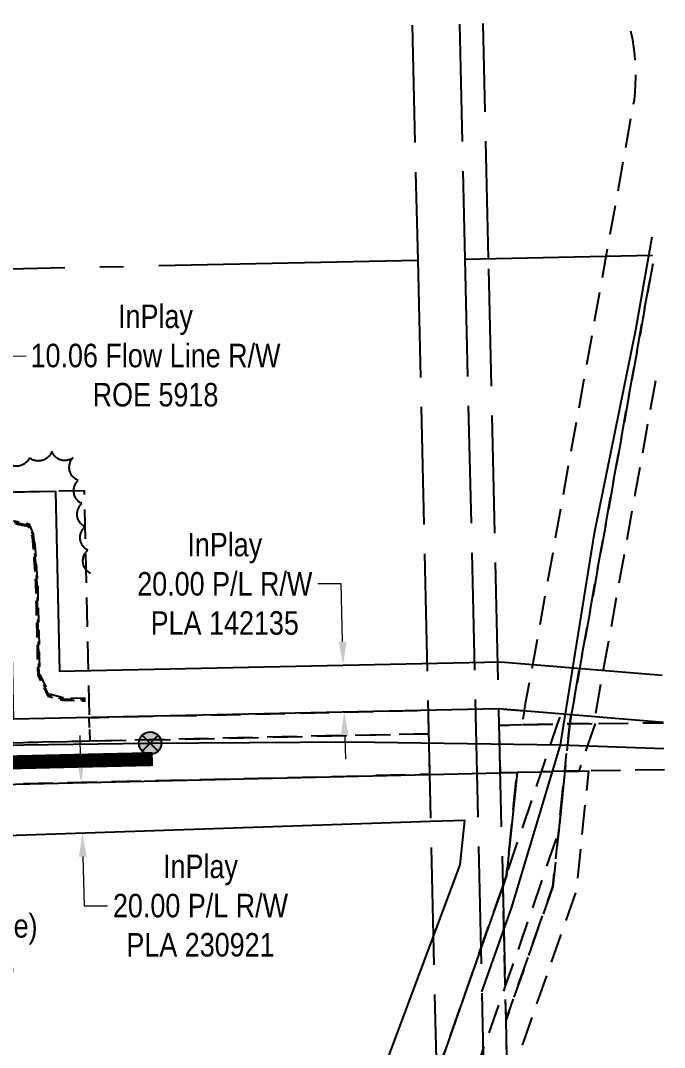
# Model space of a CAD drawing. Extents: x 605914 to 610440, y 5880595 to 5885290.
# Drawn here: x 609169.1 to 609443, y 5884067.9 to 5884504.8 of the extents above; entities that cross this region are included whole.
import ezdxf

# ---------------------------------------------------------------- set-up
doc = ezdxf.new("R2010")
doc.units = 0
doc.header["$LTSCALE"] = 5
doc.header["$PDMODE"] = 34
doc.header["$PDSIZE"] = 0.03
for name, pattern in [('0', [1, 1, 0]), ('foc-ACCESSROAD', [3.75, 2.5, -1.25]), ('foc-FLOWLINE', [3.75, 2.5, -1.25]), ('foc-QUARTERLINE', [33, 25, -3, 2, -3]), ('foc-UNSURVEYED', [12.5, 10, -2.5]), ('POWERLINE5', [7.8, 2.4, -0.6, 0.6, -0.6, 0.6, -0.6, 2.4]), ('UG_PIPE', [1.875, 1.25, -0.625])]:
    doc.linetypes.add(name, pattern=pattern)
doc.layers.get('Defpoints').update_dxf_attribs({"color": 9})
for name, color, linetype in [('AS-PIPE-UG', 44, 'UG_PIPE'), ('AS-POWER', 104, 'foc-POWER'), ('AS-POWER-EXISTING', 72, 'POWERLINE5'), ('AS-ROADS', 254, 'Continuous'), ('F-AR', 190, 'foc-ACCESSROAD'), ('F-EZE', 190, 'foc-FLOWLINE'), ('F-RW', 190, 'Continuous'), ('F-WS', 190, 'foc-ACCESSROAD'), ('L-QSEC', 8, 'foc-QUARTERLINE'), ('L-USEC', 7, 'foc-UNSURVEYED'), ('T-BUSH', 110, '0')]:
    doc.layers.add(name, color=color, linetype=linetype)
for name, color, linetype, lineweight in [('F-FLOWLINE-T', 190, 'Continuous', 9), ('F-RW-T', 190, 'Continuous', 9), ('F-WS-T', 190, 'Continuous', 9)]:
    doc.layers.add(name, color=color, linetype=linetype, lineweight=lineweight)
doc.styles.add('175L', font='ARIALN.TTF', dxfattribs={"height": 20})
doc.styles.add('80CG', font='ARIALN.TTF', dxfattribs={"height": 10})
doc.styles.add('foc-LtypeFont', font='ARIALN.TTF', dxfattribs={"height": 7.35})
doc.linetypes.add('foc-POWER', pattern='A,6,-1,["P",foc-LtypeFont,S=0.2,R=0,X=-0.625,Y=-0.75],-1.24,4', length=12.24)
doc.dimstyles.new('Compass 5 000', dxfattribs={"dimscale": 5, "dimtxt": 9, "dimasz": 2, "dimexe": 0.2, "dimexo": 0.0625, "dimgap": 0.5, "dimtad": 0, "dimtih": 1, "dimtoh": 1, "dimzin": 0, "dimdsep": 46, "dimtxsty": '80CG', "dimcen": 0.1, "dimse1": 1, "dimse2": 1, "dimclrd": 256, "dimclrt": 256, "dimaunit": 1, "dimadec": 4, "dimazin": 0, "dimtfac": 0.06, "dimtofl": 0, "dimtmove": 0, "dimatfit": 1, "dimfxl": 0.2, "dimtolj": 1, "dimtzin": 0, "dimlwd": -1, "dimarcsym": 0})

# ---------------------------------------------------------------- blocks, each defined once
blk = doc.blocks.new('*D429')
at = {"layer": 'Defpoints', "color": 0, "transparency": 16777216}
for p in [(609282.02, 5884229.99), (609306.32, 5884230.56), (609282.49, 5884209.98)]:
    blk.add_point(p, dxfattribs=at)
at = {"layer": 'F-RW-T', "transparency": 16777216}
for p, q in [((609305.51, 5884265.08), (609295.51, 5884265.08)), ((609306.08, 5884240.55), (609305.51, 5884265.08)), ((609307.02, 5884200.55), (609307.26, 5884190.56))]:
    blk.add_line(p, q, dxfattribs=at)
for points in [[(609307.75, 5884240.59), (609304.42, 5884240.52), (609306.32, 5884230.56)], [(609308.69, 5884200.59), (609305.36, 5884200.51), (609306.79, 5884210.55)]]:
    blk.add_solid(points, dxfattribs=at)
at = {"layer": 'F-RW-T', "transparency": 16777216, "insert": (609255.97, 5884265.08), "char_height": 10, "attachment_point": 5, "style": '80CG'}
blk.add_mtext('\\A1;InPlay\\P20.00 P/L R/W\\PPLA 142135', dxfattribs=at)
blk = doc.blocks.new('*D430')
at = {"layer": 'Defpoints', "color": 0, "transparency": 16777216}
for p in [(609244.03, 5884181.74), (609195.37, 5884159.06), (609244.53, 5884160.22)]:
    blk.add_point(p, dxfattribs=at)
at = {"layer": 'F-RW-T', "transparency": 16777216}
for p, q in [((609194.63, 5884190.58), (609194.39, 5884200.58)), ((609195.61, 5884149.06), (609196.1, 5884128.17)), ((609196.1, 5884128.17), (609206.1, 5884128.17))]:
    blk.add_line(p, q, dxfattribs=at)
for points in [[(609196.3, 5884190.62), (609192.96, 5884190.54), (609194.86, 5884180.58)], [(609197.27, 5884149.1), (609193.94, 5884149.02), (609195.37, 5884159.06)]]:
    blk.add_solid(points, dxfattribs=at)
at = {"layer": 'F-RW-T', "transparency": 16777216, "insert": (609245.64, 5884128.17), "char_height": 10, "attachment_point": 5, "style": '80CG'}
blk.add_mtext('\\A1;InPlay\\P20.00 P/L R/W\\PPLA 230921', dxfattribs=at)
blk = doc.blocks.new('*D432')
at = {"layer": 'Defpoints', "color": 0, "transparency": 16777216}
for p in [(609141.09, 5884376.92), (609151.15, 5884377.15), (609151.51, 5884361.74)]:
    blk.add_point(p, dxfattribs=at)
at = {"layer": 'F-FLOWLINE-T', "transparency": 16777216}
for p, q in [((609131.45, 5884361.26), (609121.45, 5884361.03)), ((609161.51, 5884361.97), (609171.51, 5884362.21))]:
    blk.add_line(p, q, dxfattribs=at)
for points in [[(609131.41, 5884362.93), (609131.49, 5884359.6), (609141.45, 5884361.5)], [(609161.47, 5884363.64), (609161.55, 5884360.3), (609151.51, 5884361.74)]]:
    blk.add_solid(points, dxfattribs=at)
at = {"layer": 'F-FLOWLINE-T', "transparency": 16777216, "insert": (609226.51, 5884362.21), "char_height": 10, "attachment_point": 5, "style": '80CG'}
blk.add_mtext('\\A1;InPlay\\P10.06 Flow Line R/W\\PROE 5918', dxfattribs=at)
blk = doc.blocks.new('POWERPOLE')
h = blk.add_hatch(color=255)
edge = h.paths.add_edge_path()
edge.add_arc((0, 0), 0.96, 0, 360)
at = {"linetype": 'Continuous'}
for p, q in [((0.679, -0.679), (-0.679, 0.679)), ((-0.679, -0.679), (0.679, 0.679))]:
    blk.add_line(p, q, dxfattribs=at)
blk.add_circle((0, 0), 0.96, dxfattribs=at)

msp = doc.modelspace()

# ---------------------------------------------------------------- linework, layer by layer
at = {"layer": 'AS-PIPE-UG', "flags": 128}
for points in [[(609196.733, 5884216.329), (609187.228, 5884216.657), (609181.384, 5884218.22), (609177.419, 5884226.581), (609177.191, 5884233.483), (609177.038, 5884243.801), (609176.692, 5884255.161), (609176.507, 5884265.328), (609175.76, 5884275.657), (609175.06, 5884285.362), (609172.944, 5884290.543), (609166.507, 5884291.821), (609156.047, 5884291.343), (609146.386, 5884290.909), (609135.989, 5884290.321), (609126.549, 5884289.581), (609116.929, 5884288.91), (609108.633, 5884288.067), (609107.463, 5884279.711)], [(609108.012, 5884279.788), (609108.684, 5884287.57), (609116.972, 5884288.412), (609126.586, 5884289.083), (609136.023, 5884289.822), (609146.411, 5884290.41), (609156.069, 5884290.844), (609166.469, 5884291.319), (609172.583, 5884290.105), (609174.567, 5884285.247), (609175.261, 5884275.621), (609176.008, 5884265.305), (609176.192, 5884255.149), (609176.538, 5884243.79), (609176.691, 5884233.471), (609176.923, 5884226.461), (609181.031, 5884217.797), (609187.154, 5884216.159), (609196.716, 5884215.829)], [(609108.572, 5884279.84), (609108.734, 5884287.073), (609117.014, 5884287.914), (609126.623, 5884288.584), (609136.056, 5884289.324), (609146.437, 5884289.911), (609156.092, 5884290.344), (609166.431, 5884290.817), (609172.222, 5884289.667), (609174.074, 5884285.131), (609174.763, 5884275.585), (609175.508, 5884265.283), (609175.693, 5884255.137), (609176.039, 5884243.778), (609176.192, 5884233.459), (609176.427, 5884226.34), (609180.679, 5884217.374), (609187.08, 5884215.662), (609196.699, 5884215.33)]]:
    msp.add_lwpolyline(points, dxfattribs=at)
at = {"layer": 'AS-POWER', "flags": 128}
for points in [[(609365.32, 5884091.557), (609378.056, 5884127.554), (609398.837, 5884196.685), (609413.217, 5884286.695), (609430.901, 5884373.149), (609437.8, 5884412.718)], [(608733.025, 5884189.811), (608838.621, 5884190.29), (608938.325, 5884192.591), (609035.98, 5884194.898), (609138.743, 5884196.157), (609223.208, 5884197.404), (609309.739, 5884197.932), (609398.837, 5884196.685), (609442.81, 5884195.096)]]:
    msp.add_lwpolyline(points, dxfattribs=at)
at = {"layer": 'AS-ROADS', "const_width": 5.998, "flags": 128}
msp.add_lwpolyline([(608938.423, 5884184.26), (608971.176, 5884184.986), (608999.548, 5884185.732), (609039.86, 5884186.903), (609064.694, 5884187.352), (609090.608, 5884187.893), (609115.691, 5884188.302), (609139.493, 5884188.777), (609161.17, 5884189.081), (609194.405, 5884189.869), (609225.378, 5884190.577)], dxfattribs=at)
at = {"layer": 'F-AR', "flags": 128}
for points in [[(609438.064, 5884401.263), (609407.228, 5884230.574), (609403.605, 5884210.847), (609403.244, 5884208.735), (609402.711, 5884205.576), (609397.583, 5884205.456), (609382.425, 5884205.103), (609383.747, 5884213.273), (609384.049, 5884215.128), (609387.435, 5884232.982), (609418.274, 5884404.585), (609430.222, 5884471.069), (609430.547, 5884474.253), (609430.754, 5884477.446), (609430.842, 5884480.645), (609430.812, 5884483.845), (609430.662, 5884487.042), (609430.394, 5884490.231), (609430.009, 5884493.408), (609429.505, 5884496.568), (609428.885, 5884499.708), (609428.149, 5884502.823), (609427.602, 5884504.802)], [(609443.019, 5884186.002), (609410.7, 5884185.536), (609406.625, 5884185.477), (609400.627, 5884185.391), (609402.711, 5884205.576), (609412.865, 5884205.713), (609413.512, 5884205.716), (609442.557, 5884206.049)]]:
    msp.add_lwpolyline(points, dxfattribs=at)
msp.add_lwpolyline([(609395.571, 5884136.424), (609375.651, 5884079.685), (609375.32, 5884094.071), (609374.338, 5884136.717), (609375.775, 5884141.004), (609380.34, 5884184.918), (609390.678, 5884185.159), (609400.627, 5884185.391), (609398.026, 5884160.204), (609395.571, 5884136.424)], close=True, dxfattribs=at)
at = {"layer": 'F-EZE', "flags": 128}
msp.add_lwpolyline([(609439.21, 5884351.466), (609417.139, 5884229.368), (609413.569, 5884209.647), (609412.865, 5884205.716), (609402.711, 5884205.576), (609403.255, 5884208.729), (609403.623, 5884210.838), (609407.228, 5884230.574), (609438.064, 5884401.263)], dxfattribs=at)
for points in [[(609382.425, 5884205.103), (609372.769, 5884204.878), (609372.605, 5884211.999), (609383.383, 5884211.095), (609382.425, 5884205.103)], [(609413.512, 5884205.716), (609406.625, 5884185.477), (609400.627, 5884185.391), (609398.026, 5884160.204), (609381.827, 5884112.589), (609375.32, 5884094.071), (609347.003, 5884013.501), (609292.731, 5883859.076), (609276.507, 5883811.701), (609270.03, 5883792.786), (609253.807, 5883745.416), (609247.327, 5883726.496), (609205.06, 5883603.083), (609200.059, 5883595.367), (609187.827, 5883576.509), (609171.778, 5883576.167), (609181.377, 5883594.964), (609206.373, 5883643.93), (609234.857, 5883730.765), (609241.09, 5883749.768), (609278.635, 5883864.236), (609346.024, 5884056.065), (609368.076, 5884118.851), (609374.338, 5884136.717), (609375.775, 5884141.004), (609390.678, 5884185.159), (609397.583, 5884205.456), (609399.172, 5884210.125), (609403.244, 5884208.735), (609402.711, 5884205.576), (609412.865, 5884205.713), (609413.512, 5884205.716)], [(609342.68, 5884201.351), (609198.5, 5884198.225), (609198.276, 5884208.175), (609342.449, 5884211.345), (609342.68, 5884201.351)], [(609406.625, 5884185.477), (609410.7, 5884185.536), (609405.403, 5884134.223), (609376.303, 5884051.34), (609375.651, 5884079.685), (609395.571, 5884136.424), (609398.026, 5884160.204), (609400.627, 5884185.391), (609406.625, 5884185.477)]]:
    msp.add_lwpolyline(points, close=True, dxfattribs=at)
at = {"layer": 'F-RW'}
for points in [[(609442.555, 5884206.133), (609372.605, 5884211.998), (609166.139, 5884207.521), (609164.477, 5884284.177), (609109.829, 5884282.948), (609109.38, 5884302.935), (609184.03, 5884304.614), (609185.693, 5884227.942), (609373.225, 5884232.009), (609442.091, 5884226.333)], [(609254.003, 5883872.029), (609344.672, 5884114.785), (609356.176, 5884145.585), (609358.12, 5884164.428), (609343.537, 5884164.085), (609112.676, 5884156.253), (609092.689, 5884155.804), (609092.187, 5884178.131), (609089.393, 5884302.485), (609109.38, 5884302.935), (609112.172, 5884178.667), (609343.078, 5884184.051), (609373.232, 5884184.751), (609380.34, 5884184.918), (609375.775, 5884141.004), (609374.338, 5884136.717), (609368.076, 5884118.851), (609346.024, 5884056.065)]]:
    msp.add_lwpolyline(points, dxfattribs=at)
at = {"layer": 'F-WS', "flags": 128}
msp.add_lwpolyline([(609148.49, 5884496.251), (609150.735, 5884396.304), (609152.811, 5884303.91), (609196.104, 5884304.882), (609198.5, 5884198.225), (609091.788, 5884195.91), (609089.393, 5884302.485), (609109.383, 5884302.933), (609142.698, 5884303.684), (609142.019, 5884337.017), (609140.672, 5884396.098), (609138.427, 5884496.045)], dxfattribs=at)
for points in [[(608395.512, 5884180.811), (608938.325, 5884192.591), (609111.775, 5884196.344), (609342.68, 5884201.351), (609343.078, 5884184.051), (609112.172, 5884178.667), (609092.187, 5884178.131), (608538.485, 5884165.096), (608413.138, 5884162.143), (608408.68, 5884162.038), (608403.136, 5884161.907), (608395.914, 5884161.731), (608396.666, 5884126.065), (608344.71, 5884125.751), (608345.942, 5884076.43), (608350.773, 5883882.902), (608351.424, 5883856.852), (608352.875, 5883798.72), (608353.252, 5883783.632), (608353.778, 5883762.567), (608358.113, 5883588.927), (608358.36, 5883579.023), (608348.296, 5883578.813), (608348.049, 5883588.715), (608346.691, 5883643.134), (608343.911, 5883754.46), (608343.697, 5883763.077), (608343.16, 5883784.545), (608342.784, 5883799.633), (608340.692, 5883883.416), (608337.294, 5884019.483), (608334.648, 5884125.499), (608332.577, 5884125.452), (608314.964, 5884124.946), (608293.035, 5884124.562), (608283.239, 5884124.341), (608282.62, 5884149.091), (608282.37, 5884159.094), (608267.372, 5884158.78), (607948.881, 5884152.146), (607933.735, 5884151.831), (607733.856, 5884147.679), (607733.405, 5884167.804), (607913.286, 5884171.541), (607933.28, 5884171.958), (607948.423, 5884172.271), (608266.868, 5884178.905), (608281.867, 5884179.218), (608280.999, 5884213.901), (608280.499, 5884233.906), (608363.437, 5884236.509), (608391.795, 5884237.399), (608393.845, 5884237.555), (608394.358, 5884235.594), (608394.564, 5884225.783), (608395.512, 5884180.811)], [(609380.34, 5884184.918), (609373.232, 5884184.751), (609372.769, 5884204.878), (609382.425, 5884205.103), (609397.583, 5884205.456), (609402.711, 5884205.576), (609400.627, 5884185.391), (609390.678, 5884185.159), (609380.34, 5884184.918)]]:
    msp.add_lwpolyline(points, close=True, dxfattribs=at)
at = {"layer": 'L-QSEC'}
for p, q in [((609358.144, 5884403.32), (609437.978, 5884405.004)), ((608568.004, 5884386.359), (609338.04, 5884402.896))]:
    msp.add_line(p, q, dxfattribs=at)
at = {"layer": 'L-USEC'}
for p, q in [((609335.74, 5884502.829), (609338.04, 5884402.896)), ((609355.844, 5884503.261), (609358.143, 5884403.359)), ((609368.196, 5884403.532), (609365.896, 5884503.477)), ((609338.04, 5884402.896), (609356.55, 5883598.75)), ((609358.143, 5884403.359), (609376.655, 5883599.175)), ((609386.706, 5883599.387), (609368.196, 5884403.532))]:
    msp.add_line(p, q, dxfattribs=at)
at = {"layer": 'T-BUSH', "flags": 128}
msp.add_lwpolyline([(609198.868, 5884269.524, -0.5205671), (609197.67, 5884279.448, -0.5205671), (609196.472, 5884289.372, -0.5205671), (609195.174, 5884299.284, -0.5205671), (609193.562, 5884309.144, -0.5205671), (609191.416, 5884318.784, -0.5205671), (609182.432, 5884321.556, -0.5205671), (609172.845, 5884318.724, -0.5205671), (609163.17, 5884316.845, -0.5205671), (609153.225, 5884317.858, -0.5205671), (609150.355, 5884330.919, -0.5205671)], format="xyb", dxfattribs=at)

# ---------------------------------------------------------------- block references
at = {"layer": 'AS-POWER-EXISTING', "xscale": 4.999999999999987, "yscale": 4.999999999999987, "zscale": 4.999999999999987}
msp.add_blockref('POWERPOLE', (609224.214, 5884197.355), dxfattribs=at)

# ---------------------------------------------------------------- texts
at = {"layer": 'F-WS-T', "insert": (609102.868, 5884141.288), "char_height": 9.99597, "attachment_point": 1, "style": '175L'}
msp.add_mtext_dynamic_manual_height_columns('\\pi20.98;InPlay\\P\\pi0.27855;8-34 (Surface)\\P\\pi10.261;ROE 5918', width=72.59491, gutter_width=99.96, heights=[0], dxfattribs=at)

# ---------------------------------------------------------------- dimensions: what is measured, and where the dimension line sits
at = {"layer": 'F-FLOWLINE-T'}
dim = msp.add_linear_dim(base=(609151.512, 5884361.735), p1=(609141.086, 5884376.918), p2=(609151.148, 5884377.155), angle=1.34955, text='InPlay\\P10.06 Flow Line R/W\\PROE 5918', dimstyle='Compass 5 000', dxfattribs=at)
dim.commit()
dim.dimension.update_dxf_attribs({"geometry": '*D432', "text_midpoint": (609226.506, 5884362.206), "dimtype": 161})
at = {"layer": 'F-RW-T'}
for base, p1, p2, angle, text, picture, middle in [((609306.318, 5884230.558), (609282.494, 5884209.979), (609282.024, 5884229.986), 91.34794, 'InPlay\\P20.00 P/L R/W\\PPLA 142135', '*D429', (609255.966, 5884265.085)), ((609195.37, 5884159.059), (609244.028, 5884181.741), (609244.534, 5884160.216), 271.34763, 'InPlay\\P20.00 P/L R/W\\PPLA 230921', '*D430', (609245.637, 5884128.173))]:
    dim = msp.add_linear_dim(base=base, p1=p1, p2=p2, angle=angle, text=text, dimstyle='Compass 5 000', dxfattribs=at)
    dim.commit()
    dim.dimension.update_dxf_attribs({"geometry": picture, "text_midpoint": middle, "dimtype": 161})

doc.saveas('drawing.dxf')
